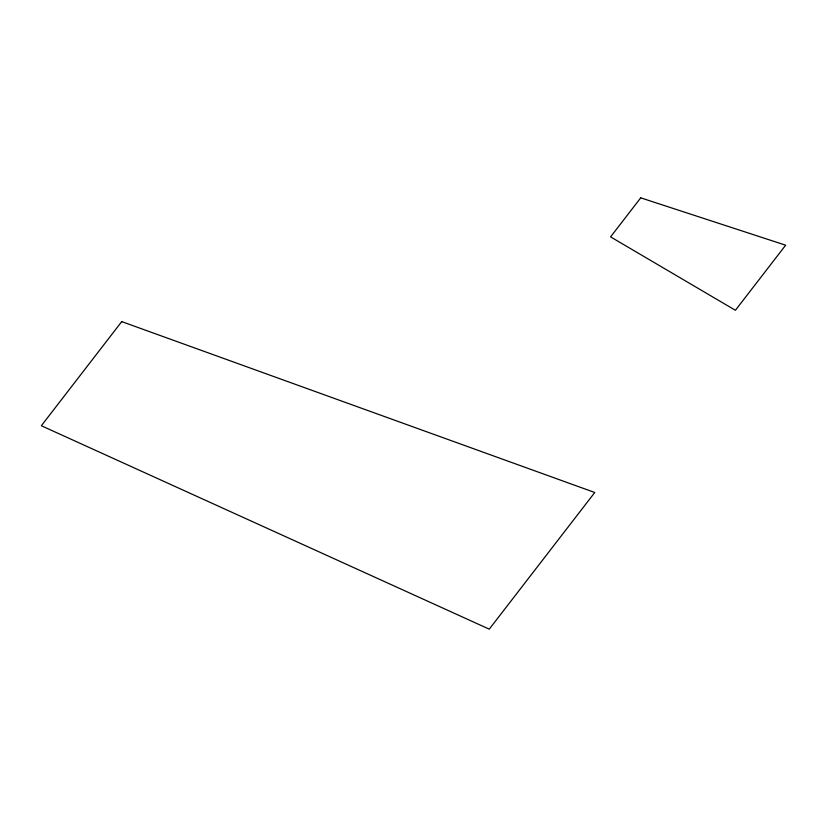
<?xml version="1.0" encoding="UTF-8"?>
<svg xmlns="http://www.w3.org/2000/svg" width="827" height="827" viewBox="0 0 827 827"><rect width="100%" height="100%" fill="white"/><g stroke="black" fill="none" stroke-linecap="round" stroke-linejoin="round"><path stroke-width="1.24" d="M121.724 321.61L41.35 425.74L489.264 629.161L594.758 492.499L121.724 321.61M640.729 197.839L610.584 236.884L735.41 310.28L785.65 245.195L640.729 197.839"/></g></svg>
